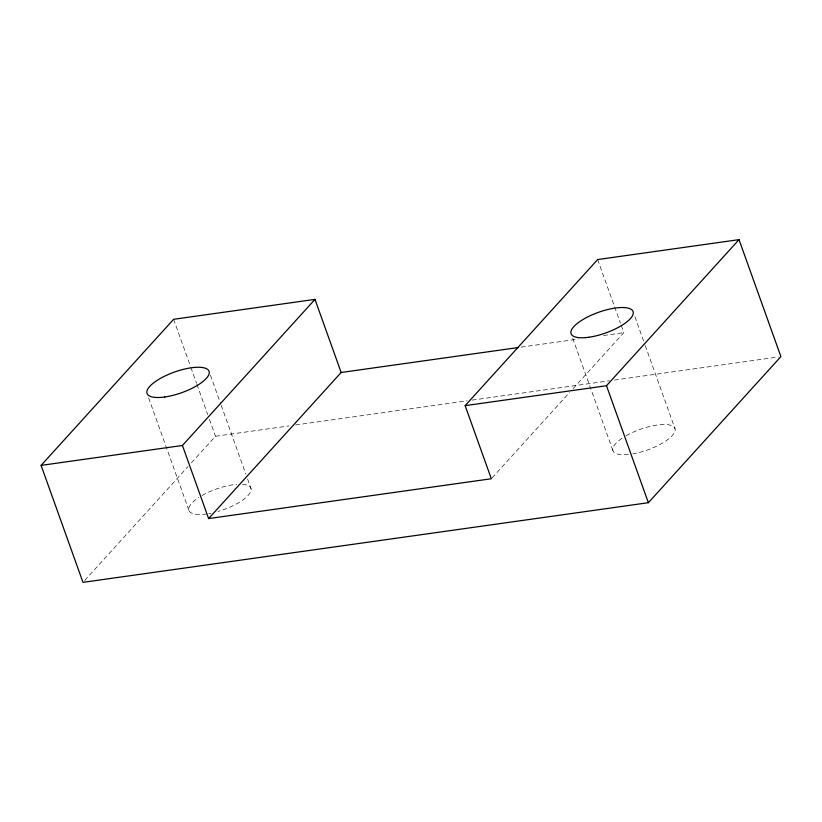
<?xml version="1.0" encoding="UTF-8"?>
<svg xmlns="http://www.w3.org/2000/svg" width="822" height="822" viewBox="0 0 822 822"><rect width="100%" height="100%" fill="white"/><g stroke="black" fill="none" stroke-linecap="round" stroke-linejoin="round"><path stroke-width="0.62" stroke-dasharray="4.11 3.08" d="M84.707 580.455L187.971 466.619M191.413 462.827L215.508 436.266L289.2 425.888M492.183 477.808L569.625 392.433M573.078 388.631L623.847 332.663L620.846 324.279M521.169 347.131L578.215 339.096M603.564 335.52L623.847 332.663M295.56 424.984L467.081 400.828M472.157 400.108L609.379 380.781M614.455 380.062L778.362 356.974M634.913 316.717L644.849 344.449M645.28 345.661L675.068 428.868M597.666 259.557L620.415 323.077M572.698 338.222L612.852 450.374M210.442 375.243L220.81 404.188M221.241 405.39L245.85 474.13M247.576 478.949L251.029 488.597M173.627 319.296L190.468 366.324M190.899 367.526L196.509 383.206M196.941 384.408L207.74 414.555M209.466 419.384L215.508 436.266M148.659 397.961L188.813 510.102M242.418 484.292A32.931 10.943 -19.7 0 1 248.244 495.317A32.931 10.943 -19.7 0 1 217.912 511.5M211.028 513.205A32.931 10.943 -19.7 0 1 208.809 513.627M206.671 513.966A32.931 10.943 -19.7 0 1 198.873 497.444M202.068 495.502A32.931 10.943 -19.7 0 1 236.746 484.353M626.107 435.763A32.931 10.943 -19.7 0 1 674.954 428.478A32.931 10.943 -19.7 0 1 632.848 453.888M628.306 454.515A32.931 10.943 -19.7 0 1 622.912 437.705"/><path stroke-width="1.23" d="M208.624 518.579L491.32 478.753L465.139 405.647L597.666 259.557L739.019 239.644L780.9 356.614L648.373 502.704L82.981 582.356L41.1 465.386L173.627 319.296L314.98 299.383L341.151 372.489L208.624 518.579L182.443 445.473L314.98 299.383M465.139 405.647L606.492 385.734L739.019 239.644M341.151 372.489L518.631 347.49M41.1 465.386L182.443 445.473M606.492 385.734L648.373 502.704M164.79 396.995A32.931 10.943 -19.7 0 0 209.148 371.626A32.931 10.943 -19.7 0 0 160.187 378.531A32.931 10.943 -19.7 0 0 164.79 396.995M588.829 337.256A32.931 10.943 -19.7 0 0 633.187 311.898A32.931 10.943 -19.7 0 0 584.226 318.792A32.931 10.943 -19.7 0 0 588.829 337.256"/></g></svg>
